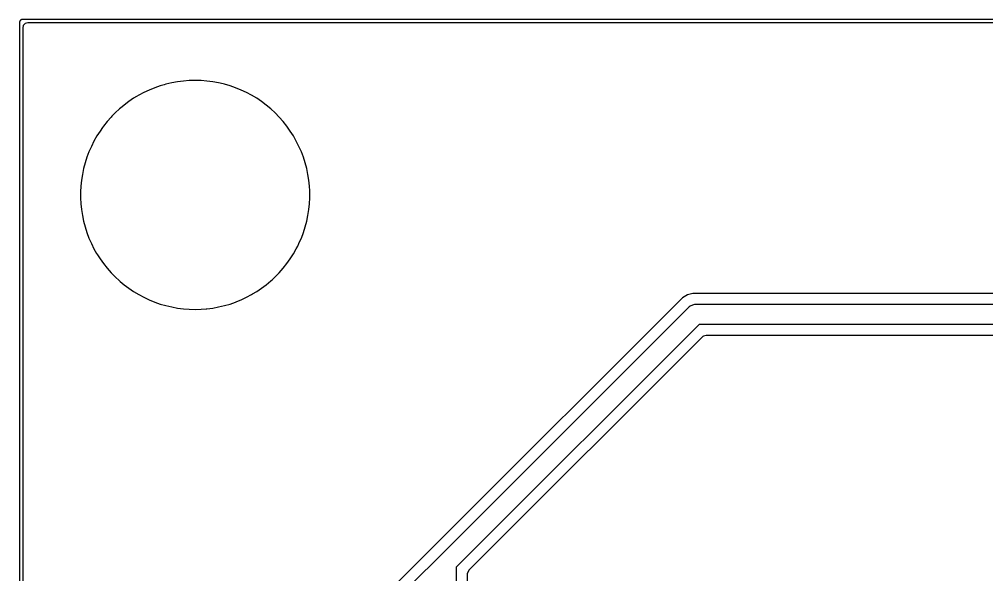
# Model space of a CAD drawing. Header units: metres. Extents: x 92.3 to 181.5, y -134.8 to -50.6.
# Drawn here: x 92.28 to 117.56, y -65.11 to -50.58 of the extents above; entities that cross this region are included whole.
import ezdxf

# ---------------------------------------------------------------- set-up
doc = ezdxf.new("R2010")
doc.units = ezdxf.units.M

msp = doc.modelspace()

# ---------------------------------------------------------------- linework, layer by layer
for points in [[(181.374, -50.581), (92.376, -50.581), (92.373, -50.581), (92.371, -50.581), (92.369, -50.581), (92.366, -50.581), (92.364, -50.581), (92.362, -50.582), (92.359, -50.582), (92.357, -50.582), (92.355, -50.583), (92.352, -50.583), (92.35, -50.584), (92.348, -50.585), (92.346, -50.585), (92.343, -50.586), (92.341, -50.587), (92.339, -50.588), (92.337, -50.589), (92.335, -50.59), (92.333, -50.591), (92.331, -50.592), (92.329, -50.593), (92.327, -50.594), (92.325, -50.595), (92.323, -50.597), (92.321, -50.598), (92.319, -50.599), (92.317, -50.601), (92.315, -50.602), (92.313, -50.604), (92.312, -50.605), (92.31, -50.607), (92.308, -50.608), (92.307, -50.61), (92.305, -50.612), (92.304, -50.613), (92.302, -50.615), (92.301, -50.617), (92.299, -50.619), (92.298, -50.621), (92.297, -50.623), (92.295, -50.625), (92.294, -50.627), (92.293, -50.629), (92.292, -50.631), (92.291, -50.633), (92.29, -50.635), (92.289, -50.637), (92.288, -50.639), (92.287, -50.641), (92.286, -50.643), (92.285, -50.646), (92.285, -50.648), (92.284, -50.65), (92.283, -50.652), (92.283, -50.655), (92.282, -50.657), (92.282, -50.659), (92.282, -50.662), (92.281, -50.664), (92.281, -50.666), (92.281, -50.669), (92.281, -50.671), (92.281, -50.673), (92.281, -50.676), (92.281, -134.674)], [(181.25, -50.671), (92.5, -50.671), (92.499, -50.671), (92.499, -50.671), (92.499, -50.671), (92.499, -50.671), (92.499, -50.671), (92.499, -50.671), (92.499, -50.671), (92.499, -50.671), (92.498, -50.671), (92.498, -50.671), (92.498, -50.671), (92.498, -50.671), (92.431, -50.69), (92.431, -50.69), (92.431, -50.69), (92.431, -50.691), (92.431, -50.691), (92.43, -50.691), (92.43, -50.691), (92.43, -50.691), (92.43, -50.691), (92.43, -50.691), (92.43, -50.691), (92.43, -50.691), (92.43, -50.691), (92.43, -50.691), (92.43, -50.691), (92.429, -50.691), (92.429, -50.691), (92.429, -50.691), (92.429, -50.691), (92.429, -50.692), (92.429, -50.692), (92.429, -50.692), (92.429, -50.692), (92.429, -50.692), (92.383, -50.745), (92.383, -50.745), (92.383, -50.745), (92.383, -50.745), (92.383, -50.745), (92.383, -50.745), (92.382, -50.745), (92.382, -50.745), (92.382, -50.746), (92.382, -50.746), (92.382, -50.746), (92.382, -50.746), (92.382, -50.746), (92.382, -50.746), (92.382, -50.746), (92.382, -50.746), (92.382, -50.746), (92.382, -50.747), (92.382, -50.747), (92.382, -50.747), (92.382, -50.747), (92.371, -50.798), (92.371, -50.799), (92.371, -50.799), (92.371, -50.799), (92.371, -50.799), (92.371, -50.799), (92.371, -50.799), (92.371, -50.799), (92.371, -50.799), (92.371, -50.8), (92.371, -134.55)], [(94.231, -53.767), (94.162, -53.905), (94.1, -54.047), (94.046, -54.191), (93.999, -54.338), (93.96, -54.487), (93.928, -54.638), (93.904, -54.79), (93.888, -54.944), (93.88, -55.098), (93.88, -55.252), (93.888, -55.406), (93.904, -55.56), (93.928, -55.712), (93.96, -55.863), (93.999, -56.012), (94.046, -56.159), (94.1, -56.303), (94.162, -56.445), (94.231, -56.583), (94.3, -56.706), (94.307, -56.717), (94.39, -56.847), (94.479, -56.973), (94.575, -57.094), (94.677, -57.21), (94.784, -57.32), (94.898, -57.425), (94.919, -57.443), (95.016, -57.524), (95.139, -57.616), (95.267, -57.703), (95.4, -57.782), (95.536, -57.854), (95.675, -57.92), (95.818, -57.978), (95.964, -58.029), (96.112, -58.072), (96.262, -58.107), (96.414, -58.135), (96.567, -58.155), (96.721, -58.167), (96.875, -58.17), (97.029, -58.167), (97.161, -58.156), (97.183, -58.155), (97.336, -58.135), (97.488, -58.107), (97.638, -58.072), (97.786, -58.029), (97.932, -57.978), (97.966, -57.964), (98.075, -57.92), (98.214, -57.854), (98.35, -57.782), (98.377, -57.766), (98.483, -57.703), (98.611, -57.616), (98.734, -57.524), (98.852, -57.425), (98.894, -57.386), (98.966, -57.32), (99.073, -57.21), (99.175, -57.094), (99.271, -56.973), (99.36, -56.847), (99.412, -56.767), (99.443, -56.717), (99.519, -56.583), (99.554, -56.513), (99.588, -56.445), (99.622, -56.367), (99.65, -56.303), (99.704, -56.159), (99.751, -56.012), (99.79, -55.863), (99.822, -55.712), (99.846, -55.56), (99.862, -55.406), (99.87, -55.252), (99.87, -55.175), (99.87, -55.098), (99.868, -55.064), (99.862, -54.944), (99.846, -54.79), (99.822, -54.638), (99.79, -54.487), (99.751, -54.338), (99.704, -54.191), (99.65, -54.047), (99.588, -53.905), (99.519, -53.767), (99.443, -53.633), (99.36, -53.503), (99.271, -53.377), (99.175, -53.256), (99.073, -53.14), (98.966, -53.03), (98.852, -52.925), (98.734, -52.826), (98.611, -52.734), (98.483, -52.647), (98.35, -52.568), (98.214, -52.496), (98.075, -52.43), (97.932, -52.372), (97.786, -52.321), (97.638, -52.278), (97.61, -52.272), (97.488, -52.243), (97.336, -52.215), (97.183, -52.195), (97.029, -52.183), (96.875, -52.18), (96.721, -52.183), (96.567, -52.195), (96.414, -52.215), (96.262, -52.243), (96.112, -52.278), (96.064, -52.292), (95.964, -52.321), (95.818, -52.372), (95.675, -52.43), (95.536, -52.496), (95.4, -52.568), (95.343, -52.602), (95.267, -52.647), (95.139, -52.734), (95.016, -52.826), (94.969, -52.866), (94.898, -52.925), (94.784, -53.03), (94.701, -53.116), (94.677, -53.14), (94.575, -53.256), (94.479, -53.377), (94.454, -53.413), (94.39, -53.503), (94.307, -53.633), (94.231, -53.767)], [(122.091, -57.754), (109.878, -57.754), (109.742, -57.791), (109.739, -57.792), (109.615, -57.863), (103.416, -64.063), (103.116, -64.363), (101.613, -65.865), (101.563, -65.952), (101.542, -65.989), (101.504, -66.128), (101.504, -70.272), (101.516, -70.314), (101.542, -70.411), (101.613, -70.535)], [(122.264, -58.045), (109.95, -58.045), (109.95, -58.045), (109.95, -58.045), (109.925, -58.046), (109.925, -58.046), (109.925, -58.046), (109.925, -58.046), (109.925, -58.046), (109.9, -58.05), (109.9, -58.05), (109.9, -58.05), (109.9, -58.05), (109.9, -58.05), (109.876, -58.056), (109.876, -58.056), (109.876, -58.056), (109.876, -58.056), (109.876, -58.056), (109.853, -58.064), (109.852, -58.064), (109.852, -58.064), (109.852, -58.064), (109.852, -58.064), (109.83, -58.075), (109.83, -58.075), (109.83, -58.075), (109.83, -58.075), (109.83, -58.075), (109.808, -58.088), (109.808, -58.088), (109.808, -58.088), (109.808, -58.088), (109.808, -58.088), (109.808, -58.088), (109.808, -58.088), (109.808, -58.088), (109.808, -58.088), (109.788, -58.103), (109.788, -58.103), (109.788, -58.103), (109.788, -58.103), (109.788, -58.103), (109.77, -58.119), (109.77, -58.12), (109.77, -58.12), (103.57, -64.32), (102.27, -65.62)], [(103.705, -67.899), (103.705, -64.906), (103.93, -64.68), (110.056, -58.555), (122.37, -58.555)], [(103.996, -67.624), (103.996, -65.079), (103.996, -65.079), (103.996, -65.079), (103.996, -65.079), (103.996, -65.079), (103.998, -65.052), (103.998, -65.052), (103.998, -65.052), (103.998, -65.052), (103.998, -65.052), (103.998, -65.052), (103.998, -65.052), (103.999, -65.052), (103.999, -65.052), (103.999, -65.051), (103.999, -65.051), (103.999, -65.051), (103.999, -65.051), (103.999, -65.051), (103.999, -65.051), (103.999, -65.051), (103.999, -65.051), (104.032, -64.989), (104.032, -64.989), (104.033, -64.989), (104.033, -64.989), (104.033, -64.989), (104.033, -64.989), (104.033, -64.989), (104.033, -64.989), (104.033, -64.989), (104.033, -64.988), (104.033, -64.988), (104.033, -64.988), (104.033, -64.988), (104.187, -64.834), (110.138, -58.883), (110.138, -58.883), (110.138, -58.883), (110.138, -58.883), (110.139, -58.883), (110.159, -58.866), (110.159, -58.866), (110.159, -58.866), (110.16, -58.866), (110.16, -58.866), (110.16, -58.866), (110.16, -58.866), (110.16, -58.866), (110.16, -58.866), (110.16, -58.866), (110.16, -58.866), (110.16, -58.866), (110.16, -58.866), (110.161, -58.866), (110.161, -58.865), (110.161, -58.865), (110.161, -58.865), (110.228, -58.846), (110.228, -58.846), (110.228, -58.846), (110.228, -58.846), (110.228, -58.846), (110.229, -58.846), (110.229, -58.846), (110.229, -58.846), (110.229, -58.846), (110.229, -58.846), (110.229, -58.846), (110.229, -58.846), (110.229, -58.846), (122.442, -58.846)]]:
    msp.add_lwpolyline(points)

doc.saveas('drawing.dxf')
